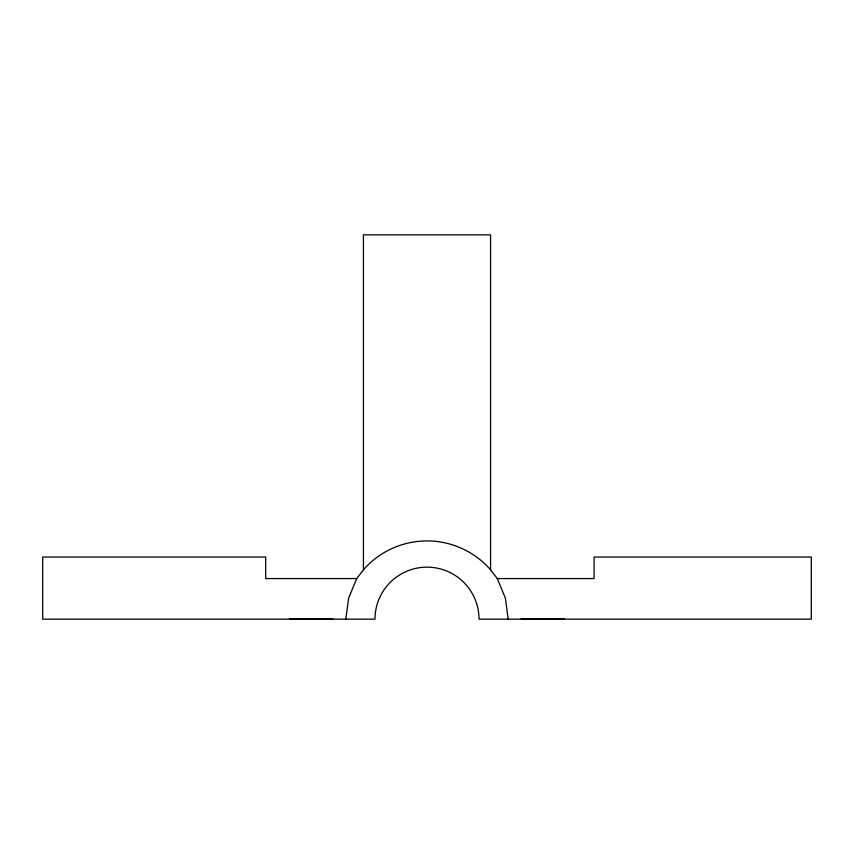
<?xml version="1.0" encoding="UTF-8"?>
<svg xmlns="http://www.w3.org/2000/svg" width="854" height="854" viewBox="0 0 854 854"><rect width="100%" height="100%" fill="white"/><g stroke="black" fill="none" stroke-linecap="round" stroke-linejoin="round"><path stroke-width="1.28" d="M345.849 619.15L348.613 598.142L356.716 578.574L363.43 569.821L363.43 234.85L490.57 234.85L490.57 569.821L497.284 578.574L505.387 598.142L508.151 619.15M356.716 578.574L265.701 578.574L265.701 557.021L42.7 557.021L42.7 619.15L374.991 619.15A52.009 52.009 0 0 1 427 567.141A52.009 52.009 0 0 1 479.009 619.15L811.3 619.15L811.3 557.021L594.074 557.021L594.074 578.574L497.284 578.574M289.538 619.022L332.879 619.022M521.121 619.022L564.462 619.022M363.43 569.821A84.375 84.375 0 0 1 490.57 569.821"/></g></svg>
